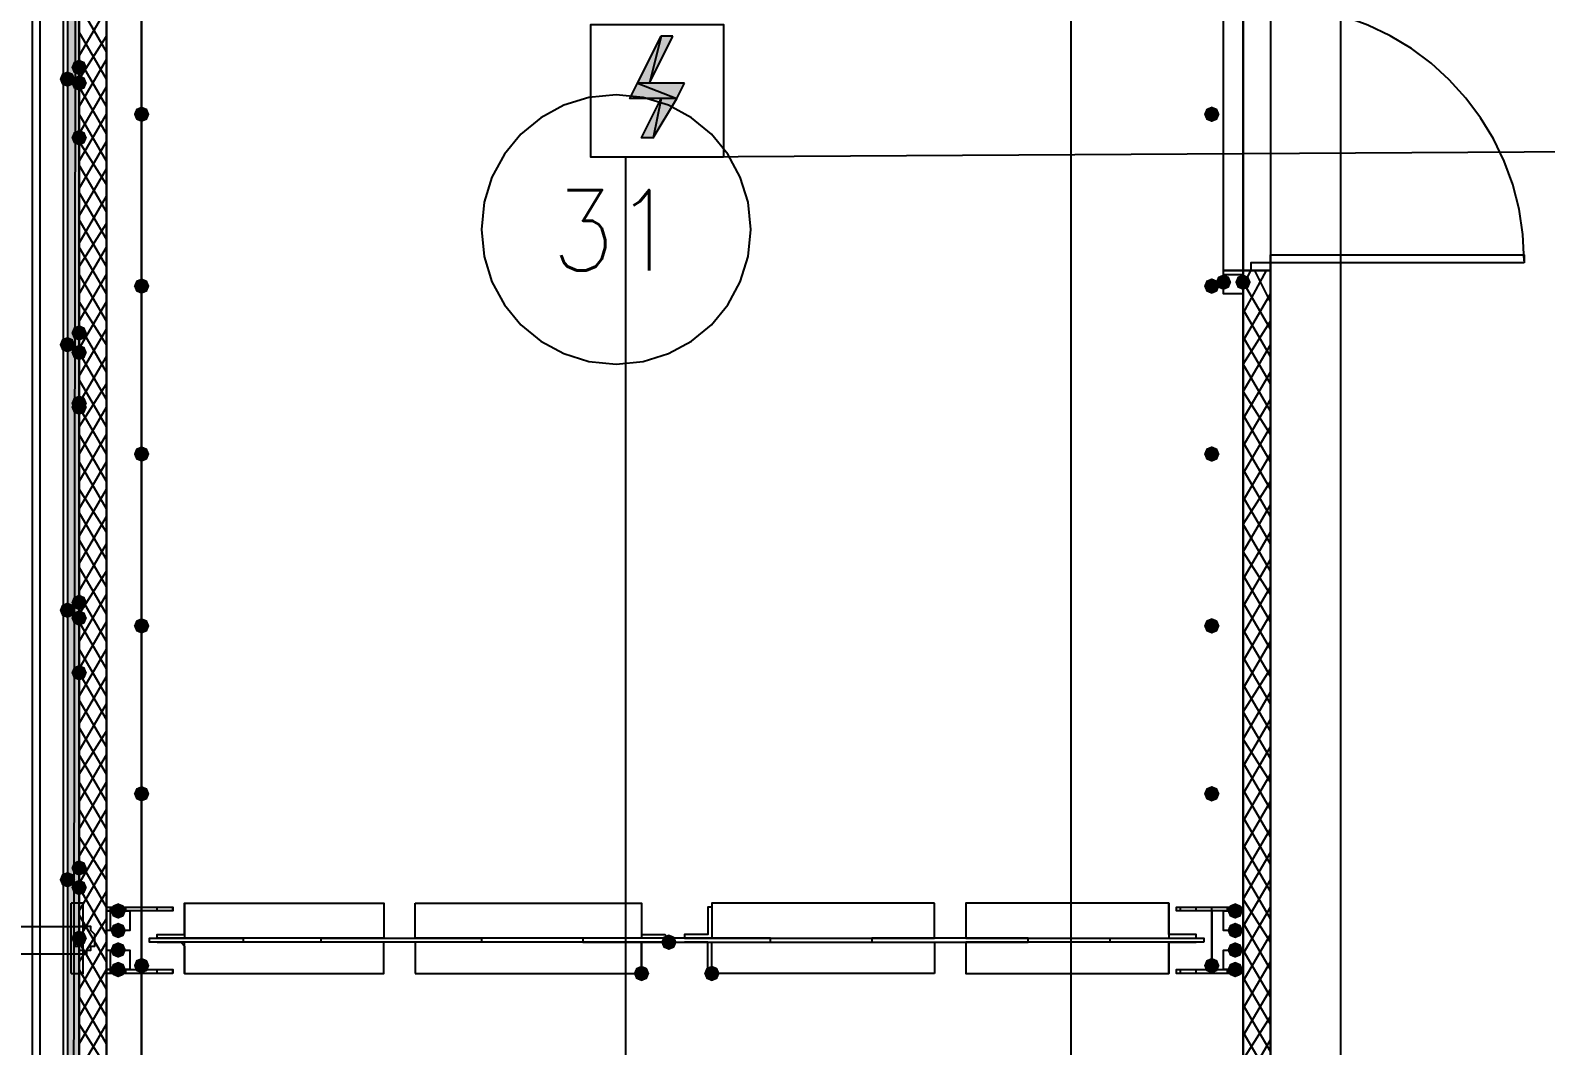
# Model space of a CAD drawing. Header units: millimetres. Extents: x 0 to 420, y 0 to 297.
# Drawn here: x 107.29 to 123.72, y 168.55 to 179.56 of the extents above; entities that cross this region are included whole.
import ezdxf

# ---------------------------------------------------------------- set-up
doc = ezdxf.new("R2010")
doc.units = ezdxf.units.MM
doc.layers.get('0').update_dxf_attribs({"linetype": 'CONTINUOUS'})
doc.styles.get("Standard").update_dxf_attribs({"font": 'STANDARD'})

msp = doc.modelspace()

# ---------------------------------------------------------------- hatches: boundary and pattern name
at = {"true_color": 0x000007}
h = msp.add_hatch(color=0, dxfattribs=at)
h.paths.add_polyline_path([(107.823, 122.766667), (107.696, 122.766667), (107.823, 205.062667)], flags=0)
h.paths.add_polyline_path([(107.696, 122.766667), (107.823, 205.062667), (107.696, 205.062667)], flags=0)
h = msp.add_hatch(color=0, dxfattribs=at)
h.paths.add_polyline_path([(107.823, 187.071), (107.823, 169.714333)], flags=0)
h.paths.add_polyline_path([(107.823, 169.714333), (107.823, 187.071)], flags=0)
at = {"true_color": 0x000001}
h = msp.add_hatch(color=0, dxfattribs=at)
h.paths.add_polyline_path([(114.257668, 179.493333), (114.130668, 179.493333), (114.003668, 178.985333)], flags=0)
h.paths.add_polyline_path([(114.130668, 179.493333), (114.003668, 178.985333), (113.876668, 178.985333)], flags=0)
at = {"true_color": 0x0000fe}
for points in [[(107.907667, 179.154667), (107.882796, 179.094871), (107.823, 179.07), (107.763204, 179.094871), (107.738333, 179.154667), (107.763204, 179.214462), (107.823, 179.239333), (107.882796, 179.214463)], [(107.780667, 179.027667), (107.755796, 178.967871), (107.696, 178.943), (107.636204, 178.967871), (107.611333, 179.027667), (107.636204, 179.087462), (107.696, 179.112333), (107.755796, 179.087463)], [(107.907667, 178.985333), (107.882796, 178.925537), (107.823, 178.900667), (107.763204, 178.925537), (107.738333, 178.985333), (107.763204, 179.045129), (107.823, 179.07), (107.882796, 179.045129)], [(107.907667, 178.985333), (107.882796, 178.925537), (107.823, 178.900667), (107.763204, 178.925537), (107.738333, 178.985333), (107.763204, 179.045129), (107.823, 179.07), (107.882796, 179.045129)], [(107.907667, 178.392667), (107.882796, 178.332871), (107.823, 178.308), (107.763204, 178.332871), (107.738333, 178.392667), (107.763204, 178.452462), (107.823, 178.477333), (107.882796, 178.452463)], [(107.907667, 178.392667), (107.882796, 178.332871), (107.823, 178.308), (107.763204, 178.332871), (107.738333, 178.392667), (107.763204, 178.452462), (107.823, 178.477333), (107.882796, 178.452463)], [(107.907667, 176.276), (107.882796, 176.216204), (107.823, 176.191333), (107.763204, 176.216204), (107.738333, 176.276), (107.763204, 176.335796), (107.823, 176.360667), (107.882796, 176.335796)], [(107.780667, 176.149), (107.755796, 176.089204), (107.696, 176.064333), (107.636204, 176.089204), (107.611333, 176.149), (107.636204, 176.208796), (107.696, 176.233667), (107.755796, 176.208796)], [(107.907667, 176.064333), (107.882796, 176.004537), (107.823, 175.979667), (107.763204, 176.004537), (107.738333, 176.064333), (107.763204, 176.124129), (107.823, 176.149), (107.882796, 176.124129)], [(107.907667, 176.064333), (107.882796, 176.004537), (107.823, 175.979667), (107.763204, 176.004537), (107.738333, 176.064333), (107.763204, 176.124129), (107.823, 176.149), (107.882796, 176.124129)], [(107.907667, 175.514), (107.882796, 175.454204), (107.823, 175.429333), (107.763204, 175.454204), (107.738333, 175.514), (107.763204, 175.573796), (107.823, 175.598667), (107.882796, 175.573796)], [(107.907667, 175.471667), (107.882796, 175.411871), (107.823, 175.387), (107.763204, 175.411871), (107.738333, 175.471667), (107.763204, 175.531462), (107.823, 175.556333), (107.882796, 175.531463)], [(107.780667, 173.270333), (107.755796, 173.210537), (107.696, 173.185667), (107.636204, 173.210537), (107.611333, 173.270333), (107.636204, 173.330129), (107.696, 173.355), (107.755796, 173.330129)], [(107.907667, 173.355), (107.882796, 173.295204), (107.823, 173.270333), (107.763204, 173.295204), (107.738333, 173.355), (107.763204, 173.414796), (107.823, 173.439667), (107.882796, 173.414796)], [(107.907667, 173.185667), (107.882796, 173.125871), (107.823, 173.101), (107.763204, 173.125871), (107.738333, 173.185667), (107.763204, 173.245462), (107.823, 173.270333), (107.882796, 173.245463)], [(107.907667, 173.185667), (107.882796, 173.125871), (107.823, 173.101), (107.763204, 173.125871), (107.738333, 173.185667), (107.763204, 173.245462), (107.823, 173.270333), (107.882796, 173.245463)], [(107.907667, 172.593), (107.882796, 172.533204), (107.823, 172.508333), (107.763204, 172.533204), (107.738333, 172.593), (107.763204, 172.652796), (107.823, 172.677667), (107.882796, 172.652796)], [(107.907667, 172.593), (107.882796, 172.533204), (107.823, 172.508333), (107.763204, 172.533204), (107.738333, 172.593), (107.763204, 172.652796), (107.823, 172.677667), (107.882796, 172.652796)], [(107.907667, 170.476333), (107.882796, 170.416537), (107.823, 170.391667), (107.763204, 170.416537), (107.738333, 170.476333), (107.763204, 170.536129), (107.823, 170.561), (107.882796, 170.536129)], [(107.780667, 170.349333), (107.755796, 170.289537), (107.696, 170.264667), (107.636204, 170.289537), (107.611333, 170.349333), (107.636204, 170.409129), (107.696, 170.434), (107.755796, 170.409129)], [(107.907667, 170.264667), (107.882796, 170.204871), (107.823, 170.18), (107.763204, 170.204871), (107.738333, 170.264667), (107.763204, 170.324462), (107.823, 170.349333), (107.882796, 170.324463)], [(107.907667, 170.264667), (107.882796, 170.204871), (107.823, 170.18), (107.763204, 170.204871), (107.738333, 170.264667), (107.763204, 170.324462), (107.823, 170.349333), (107.882796, 170.324463)], [(107.907667, 169.714333), (107.882796, 169.654538), (107.823, 169.629667), (107.763204, 169.654538), (107.738333, 169.714333), (107.763204, 169.774129), (107.823, 169.799), (107.882796, 169.774129)], [(107.907667, 169.714333), (107.882796, 169.654538), (107.823, 169.629667), (107.763204, 169.654538), (107.738333, 169.714333), (107.763204, 169.774129), (107.823, 169.799), (107.882796, 169.774129)], [(107.907667, 169.714333), (107.882796, 169.654538), (107.823, 169.629667), (107.763204, 169.654538), (107.738333, 169.714333), (107.763204, 169.774129), (107.823, 169.799), (107.882796, 169.774129)]]:
    msp.add_hatch(color=0, dxfattribs=at).paths.add_polyline_path(points, flags=0)
at = {"true_color": 0x000001}
h = msp.add_hatch(color=0, dxfattribs=at)
h.paths.add_polyline_path([(114.384668, 178.985333), (113.876668, 178.985333), (114.300001, 178.815999)], flags=0)
h.paths.add_polyline_path([(113.876668, 178.985333), (114.300001, 178.815999), (113.792001, 178.815999)], flags=0)
at = {"true_color": 0x000007}
for points in [[(108.585, 178.646667), (108.560129, 178.586871), (108.500333, 178.562), (108.440538, 178.586871), (108.415667, 178.646667), (108.440537, 178.706462), (108.500333, 178.731333), (108.560129, 178.706463)], [(120.184333, 178.646667), (120.159462, 178.586871), (120.099667, 178.562), (120.039871, 178.586871), (120.015, 178.646667), (120.039871, 178.706462), (120.099667, 178.731333), (120.159462, 178.706463)], [(120.311333, 176.826333), (120.286463, 176.766537), (120.226667, 176.741667), (120.166871, 176.766537), (120.142, 176.826333), (120.166871, 176.886129), (120.226667, 176.911), (120.286462, 176.886129)], [(120.523, 176.826333), (120.498129, 176.766537), (120.438333, 176.741667), (120.378537, 176.766537), (120.353667, 176.826333), (120.378537, 176.886129), (120.438333, 176.911), (120.498129, 176.886129)], [(108.585, 176.784), (108.560129, 176.724204), (108.500333, 176.699333), (108.440538, 176.724204), (108.415667, 176.784), (108.440537, 176.843796), (108.500333, 176.868667), (108.560129, 176.843796)], [(120.184333, 176.784), (120.159462, 176.724204), (120.099667, 176.699333), (120.039871, 176.724204), (120.015, 176.784), (120.039871, 176.843796), (120.099667, 176.868667), (120.159462, 176.843796)], [(108.585, 174.963667), (108.560129, 174.903871), (108.500333, 174.879), (108.440538, 174.903871), (108.415667, 174.963667), (108.440537, 175.023462), (108.500333, 175.048333), (108.560129, 175.023463)], [(120.184333, 174.963667), (120.159462, 174.903871), (120.099667, 174.879), (120.039871, 174.903871), (120.015, 174.963667), (120.039871, 175.023462), (120.099667, 175.048333), (120.159462, 175.023463)], [(108.585, 173.101), (108.560129, 173.041204), (108.500333, 173.016333), (108.440538, 173.041204), (108.415667, 173.101), (108.440537, 173.160796), (108.500333, 173.185667), (108.560129, 173.160796)], [(120.184333, 173.101), (120.159462, 173.041204), (120.099667, 173.016333), (120.039871, 173.041204), (120.015, 173.101), (120.039871, 173.160796), (120.099667, 173.185667), (120.159462, 173.160796)], [(108.585, 171.280667), (108.560129, 171.220871), (108.500333, 171.196), (108.440538, 171.220871), (108.415667, 171.280667), (108.440537, 171.340462), (108.500333, 171.365333), (108.560129, 171.340463)], [(120.184333, 171.280667), (120.159462, 171.220871), (120.099667, 171.196), (120.039871, 171.220871), (120.015, 171.280667), (120.039871, 171.340462), (120.099667, 171.365333), (120.159462, 171.340463)], [(108.331, 170.010667), (108.306129, 169.950871), (108.246333, 169.926), (108.186537, 169.950871), (108.161667, 170.010667), (108.186537, 170.070462), (108.246333, 170.095333), (108.306129, 170.070463)], [(120.438333, 170.010667), (120.413463, 169.950871), (120.353667, 169.926), (120.293871, 169.950871), (120.269, 170.010667), (120.293871, 170.070462), (120.353667, 170.095333), (120.413462, 170.070463)], [(108.331, 169.799), (108.306129, 169.739204), (108.246333, 169.714333), (108.186537, 169.739204), (108.161667, 169.799), (108.186537, 169.858796), (108.246333, 169.883667), (108.306129, 169.858796)], [(120.438333, 169.799), (120.413463, 169.739204), (120.353667, 169.714333), (120.293871, 169.739204), (120.269, 169.799), (120.293871, 169.858796), (120.353667, 169.883667), (120.413462, 169.858796)], [(114.3, 169.672), (114.275129, 169.612204), (114.215333, 169.587333), (114.155538, 169.612204), (114.130667, 169.672), (114.155537, 169.731796), (114.215333, 169.756667), (114.275129, 169.731796)], [(108.331, 169.587333), (108.306129, 169.527537), (108.246333, 169.502667), (108.186537, 169.527537), (108.161667, 169.587333), (108.186537, 169.647129), (108.246333, 169.672), (108.306129, 169.647129)], [(120.438333, 169.587333), (120.413463, 169.527537), (120.353667, 169.502667), (120.293871, 169.527537), (120.269, 169.587333), (120.293871, 169.647129), (120.353667, 169.672), (120.413462, 169.647129)], [(108.331, 169.375667), (108.306129, 169.315871), (108.246333, 169.291), (108.186537, 169.315871), (108.161667, 169.375667), (108.186537, 169.435462), (108.246333, 169.460333), (108.306129, 169.435463)], [(108.585, 169.418), (108.560129, 169.358204), (108.500333, 169.333333), (108.440538, 169.358204), (108.415667, 169.418), (108.440537, 169.477796), (108.500333, 169.502667), (108.560129, 169.477796)], [(114.003667, 169.333333), (113.978796, 169.273537), (113.919, 169.248667), (113.859204, 169.273537), (113.834333, 169.333333), (113.859204, 169.393129), (113.919, 169.418), (113.978796, 169.393129)], [(114.765667, 169.333333), (114.740796, 169.273537), (114.681, 169.248667), (114.621204, 169.273537), (114.596333, 169.333333), (114.621204, 169.393129), (114.681, 169.418), (114.740796, 169.393129)], [(120.184333, 169.418), (120.159462, 169.358204), (120.099667, 169.333333), (120.039871, 169.358204), (120.015, 169.418), (120.039871, 169.477796), (120.099667, 169.502667), (120.159462, 169.477796)], [(120.438333, 169.375667), (120.413463, 169.315871), (120.353667, 169.291), (120.293871, 169.315871), (120.269, 169.375667), (120.293871, 169.435462), (120.353667, 169.460333), (120.413462, 169.435463)]]:
    msp.add_hatch(color=0, dxfattribs=at).paths.add_polyline_path(points, flags=0)
at = {"true_color": 0x000001}
h = msp.add_hatch(color=0, dxfattribs=at)
h.paths.add_polyline_path([(114.300001, 178.815999), (114.130668, 178.815999), (114.046001, 178.392666)], flags=0)
h.paths.add_polyline_path([(114.130668, 178.815999), (114.046001, 178.392666), (113.919001, 178.392666)], flags=0)
at = {"true_color": 0x000007}
h = msp.add_hatch(color=0, dxfattribs=at)
h.paths.add_polyline_path([(107.823, 169.714333), (107.823, 158.115)], flags=0)
h.paths.add_polyline_path([(107.823, 158.115), (107.823, 169.714333)], flags=0)

# ---------------------------------------------------------------- linework, layer by layer
at = {"color": 0, "true_color": 0x000007}
for points in [[(107.823, 222.546333), (107.823, 105.579333)], [(107.696, 205.062667), (107.696, 122.766667)], [(107.823, 122.470333), (107.823, 205.062667), (107.696, 205.062667)], [(107.823, 122.470333), (107.823, 205.062667), (107.823, 122.470333), (107.823, 205.062667)], [(107.823, 122.470333), (107.823, 122.766667), (107.823, 205.062667)], [(108.119333, 164.041667), (108.119333, 187.452)], [(107.823, 169.714333), (107.823, 187.071), (107.823, 169.714333), (107.823, 187.071)], [(120.226667, 178.392667), (120.226667, 179.874333), (120.353667, 179.874333)], [(120.353667, 179.874333), (120.438333, 179.874333), (120.438333, 178.392667)], [(108.119333, 179.324), (107.823, 179.832)], [(107.823, 179.281667), (108.119333, 179.789667)], [(123.486333, 177.059167), (123.472018, 177.342675), (123.43, 177.617994), (123.361674, 177.883728), (123.268432, 178.138485), (123.15167, 178.38087), (123.012781, 178.609491), (122.853158, 178.822952), (122.674195, 179.019861), (122.477286, 179.198824), (122.263824, 179.358448), (122.035204, 179.497337), (121.792818, 179.614099), (121.538061, 179.70734), (121.272327, 179.775666), (120.997009, 179.817684), (120.7135, 179.832)], [(108.119333, 179.027667), (107.823, 179.535667)], [(107.823, 179.027667), (108.119333, 179.493333)], [(107.823, 178.731333), (108.119333, 179.239333)], [(108.119333, 178.731333), (107.823, 179.239333)], [(107.823, 178.435), (108.119333, 178.943)], [(108.119333, 178.435), (107.823, 178.943)], [(115.104333, 177.397833), (115.074661, 177.692177), (114.989561, 177.966329), (114.854905, 178.214416), (114.676566, 178.430566), (114.460416, 178.608905), (114.212329, 178.743561), (113.938177, 178.828661), (113.643833, 178.858333), (113.34949, 178.828661), (113.075338, 178.743561), (112.827251, 178.608905), (112.611101, 178.430566), (112.432762, 178.214416), (112.298106, 177.966329), (112.213005, 177.692177), (112.183333, 177.397833)], [(107.823, 178.138667), (108.119333, 178.646667)], [(108.119333, 178.138667), (107.823, 178.646667)], [(120.353667, 176.953333), (120.226667, 176.953333), (120.226667, 178.392667)], [(120.438333, 178.392667), (120.438333, 176.953333), (120.353667, 176.953333)], [(107.823, 177.842333), (108.119333, 178.350333)], [(108.119333, 177.884667), (107.823, 178.350333)], [(108.119333, 177.588333), (107.823, 178.096333)], [(107.823, 177.546), (108.119333, 178.054)], [(108.119333, 177.292), (107.823, 177.8)], [(107.823, 177.249667), (108.119333, 177.757667)], [(108.119333, 176.995667), (107.823, 177.503667)], [(107.823, 176.995667), (108.119333, 177.461333)], [(112.183333, 177.397833), (112.213005, 177.10349), (112.298106, 176.829338), (112.432762, 176.581251), (112.611101, 176.365101), (112.827251, 176.186762), (113.075338, 176.052106), (113.34949, 175.967005), (113.643833, 175.937333), (113.938177, 175.967005), (114.212329, 176.052106), (114.460416, 176.186762), (114.676566, 176.365101), (114.854905, 176.581251), (114.989561, 176.829338), (115.074661, 177.10349), (115.104333, 177.397833)], [(107.823, 176.699333), (108.119333, 177.207333)], [(108.119333, 176.699333), (107.823, 177.207333)], [(107.823, 176.403), (108.119333, 176.911)], [(108.119333, 176.403), (107.823, 176.911)], [(120.438333, 176.784), (120.523, 176.953333)], [(120.438333, 176.487667), (120.692333, 176.953333)], [(120.734667, 176.953333), (120.523, 176.953333), (120.438333, 176.953333)], [(120.438333, 176.953333), (120.523, 176.953333), (120.734667, 176.953333), (120.523, 176.953333)], [(120.438333, 176.953333), (120.438333, 164.041667)], [(120.734667, 176.614667), (120.565333, 176.953333)], [(120.734667, 176.911), (120.734667, 176.953333)], [(120.734667, 150.876), (120.734667, 176.953333)], [(120.734667, 176.318333), (120.438333, 176.826333)], [(107.823, 176.106667), (108.119333, 176.614667)], [(108.119333, 176.149), (107.823, 176.614667)], [(120.438333, 176.191333), (120.734667, 176.699333)], [(120.734667, 176.022), (120.438333, 176.53)], [(108.119333, 175.852667), (107.823, 176.360667)], [(107.823, 175.810333), (108.119333, 176.318333)], [(120.438333, 175.937333), (120.734667, 176.403)], [(120.734667, 175.725667), (120.438333, 176.233667)], [(120.438333, 175.641), (120.734667, 176.149)], [(108.119333, 175.556333), (107.823, 176.064333)], [(107.823, 175.514), (108.119333, 176.022)], [(120.734667, 175.429333), (120.438333, 175.937333)], [(108.119333, 175.26), (107.823, 175.768)], [(120.438333, 175.344667), (120.734667, 175.852667)], [(107.823, 175.26), (108.119333, 175.725667)], [(120.734667, 175.175333), (120.438333, 175.641)], [(107.823, 174.963667), (108.119333, 175.471667)], [(108.119333, 174.963667), (107.823, 175.471667)], [(120.438333, 175.048333), (120.734667, 175.556333)], [(120.734667, 174.879), (120.438333, 175.387)], [(120.438333, 174.752), (120.734667, 175.26)], [(107.823, 174.667333), (108.119333, 175.175333)], [(108.119333, 174.667333), (107.823, 175.175333)], [(120.734667, 174.582667), (120.438333, 175.090667)], [(120.438333, 174.455667), (120.734667, 174.963667)], [(107.823, 174.371), (108.119333, 174.879)], [(108.119333, 174.371), (107.823, 174.879)], [(120.734667, 174.286333), (120.438333, 174.794333)], [(120.438333, 174.201667), (120.734667, 174.667333)], [(107.823, 174.074667), (108.119333, 174.582667)], [(108.119333, 174.117), (107.823, 174.582667)], [(120.734667, 173.99), (120.438333, 174.498)], [(108.119333, 173.820667), (107.823, 174.328667)], [(107.823, 173.778333), (108.119333, 174.286333)], [(120.438333, 173.905333), (120.734667, 174.413333)], [(120.734667, 173.693667), (120.438333, 174.201667)], [(120.438333, 173.609), (120.734667, 174.117)], [(108.119333, 173.524333), (107.823, 174.032333)], [(107.823, 173.482), (108.119333, 173.99)], [(120.734667, 173.439667), (120.438333, 173.905333)], [(120.438333, 173.312667), (120.734667, 173.820667)], [(108.119333, 173.228), (107.823, 173.736)], [(107.823, 173.228), (108.119333, 173.693667)], [(120.734667, 173.143333), (120.438333, 173.651333)], [(120.438333, 173.016333), (120.734667, 173.524333)], [(107.823, 172.931667), (108.119333, 173.439667)], [(108.119333, 172.931667), (107.823, 173.439667)], [(120.734667, 172.847), (120.438333, 173.355)], [(107.823, 172.635333), (108.119333, 173.143333)], [(108.119333, 172.635333), (107.823, 173.143333)], [(120.438333, 172.72), (120.734667, 173.228)], [(120.734667, 172.550667), (120.438333, 173.058667)], [(107.823, 172.339), (108.119333, 172.847)], [(108.119333, 172.339), (107.823, 172.847)], [(120.438333, 172.423667), (120.734667, 172.931667)], [(120.734667, 172.254333), (120.438333, 172.762333)], [(120.438333, 172.169667), (120.734667, 172.635333)], [(108.119333, 172.085), (107.823, 172.593)], [(107.823, 172.042667), (108.119333, 172.550667)], [(120.734667, 171.958), (120.438333, 172.466)], [(120.438333, 171.873333), (120.734667, 172.381333)], [(108.119333, 171.788667), (107.823, 172.296667)], [(107.823, 171.746333), (108.119333, 172.254333)], [(120.734667, 171.661667), (120.438333, 172.169667)], [(108.119333, 171.492333), (107.823, 172.000333)], [(120.438333, 171.577), (120.734667, 172.085)], [(107.823, 171.492333), (108.119333, 171.958)], [(120.734667, 171.407667), (120.438333, 171.873333)], [(107.823, 171.196), (108.119333, 171.704)], [(108.119333, 171.196), (107.823, 171.704)], [(120.438333, 171.280667), (120.734667, 171.788667)], [(120.734667, 171.111333), (120.438333, 171.619333)], [(120.438333, 170.984333), (120.734667, 171.492333)], [(107.823, 170.899667), (108.119333, 171.407667)], [(108.119333, 170.899667), (107.823, 171.407667)], [(120.734667, 170.815), (120.438333, 171.323)], [(120.438333, 170.688), (120.734667, 171.196)], [(107.823, 170.603333), (108.119333, 171.111333)], [(108.119333, 170.603333), (107.823, 171.111333)], [(120.734667, 170.518667), (120.438333, 171.026667)], [(120.438333, 170.391667), (120.734667, 170.899667)], [(107.823, 170.307), (108.119333, 170.815)], [(108.119333, 170.349333), (107.823, 170.815)], [(120.734667, 170.222333), (120.438333, 170.730333)], [(108.119333, 170.053), (107.823, 170.561)], [(107.823, 170.010667), (108.119333, 170.518667)], [(120.438333, 170.137667), (120.734667, 170.645667)], [(120.734667, 169.926), (120.438333, 170.434)], [(120.438333, 169.841333), (120.734667, 170.349333)], [(108.119333, 169.756667), (107.823, 170.264667)], [(107.823, 169.714333), (108.119333, 170.222333)], [(107.738333, 169.333333), (107.738333, 169.375667), (107.738333, 169.418), (107.738333, 169.460333), (107.738333, 169.502667), (107.738333, 169.587333), (107.738333, 169.629667), (107.738333, 169.714333), (107.738333, 169.756667), (107.738333, 169.841333), (107.738333, 169.883667), (107.738333, 169.968333), (107.738333, 170.010667), (107.738333, 170.053), (107.738333, 170.095333)], [(107.738333, 169.333333), (107.865333, 169.333333), (107.865333, 169.375667), (107.865333, 169.418), (107.865333, 169.460333), (107.865333, 169.502667), (107.865333, 169.587333), (107.865333, 169.629667), (107.865333, 169.714333), (107.865333, 169.756667), (107.865333, 169.841333), (107.865333, 169.883667), (107.865333, 169.968333), (107.865333, 170.010667), (107.865333, 170.053), (107.865333, 170.095333), (107.738333, 170.095333)], [(108.161667, 170.010667), (108.161667, 170.053)], [(108.331, 170.010667), (108.331, 170.053)], [(108.500333, 169.333333), (108.500333, 170.053)], [(108.966, 170.095333), (111.125, 170.095333), (111.125, 169.714333), (108.966, 169.714333), (108.669667, 169.714333), (108.669667, 169.756667), (108.923667, 169.756667), (108.966, 169.756667), (108.966, 170.053), (108.966, 170.095333), (108.966, 169.714333)], [(108.669667, 170.010667), (108.669667, 170.053)], [(108.839, 170.010667), (108.839, 170.053)], [(113.919, 170.095333), (113.919, 170.053)], [(113.919, 170.053), (113.919, 169.756667), (113.961333, 169.756667), (114.173, 169.756667), (114.215333, 169.714333)], [(114.681, 170.053), (114.638667, 170.053), (114.638667, 169.756667), (114.384667, 169.756667), (114.384667, 169.714333)], [(114.681, 170.095333), (114.681, 170.053)], [(119.634, 170.095333), (117.432667, 170.095333), (117.432667, 169.714333), (119.634, 169.714333), (119.930333, 169.714333), (119.930333, 169.756667), (119.676333, 169.756667), (119.634, 169.756667), (119.634, 170.053), (119.634, 170.095333), (119.634, 169.714333)], [(119.761, 170.010667), (119.761, 170.053)], [(119.930333, 170.010667), (119.930333, 170.053)], [(120.099667, 169.333333), (120.099667, 170.053)], [(120.269, 170.010667), (120.269, 170.053)], [(120.734667, 169.672), (120.438333, 170.137667)], [(120.438333, 169.545), (120.734667, 170.053)], [(120.438333, 170.010667), (120.438333, 170.053)], [(102.573667, 169.841333), (107.907667, 169.841333)], [(108.119333, 169.460333), (107.823, 169.968333)], [(107.823, 169.460333), (108.119333, 169.926)], [(120.734667, 169.375667), (120.438333, 169.883667)], [(107.823, 158.115), (107.823, 169.714333), (107.823, 158.115), (107.823, 169.714333)], [(114.215333, 169.714333), (113.919, 169.714333)], [(114.384667, 169.714333), (114.681, 169.714333)], [(120.438333, 169.248667), (120.734667, 169.756667)], [(102.573667, 169.545), (107.907667, 169.545)], [(107.823, 169.164), (108.119333, 169.672)], [(108.119333, 169.164), (107.823, 169.672)], [(108.966, 169.333333), (111.125, 169.333333), (111.125, 169.672), (108.966, 169.672), (108.669667, 169.672), (108.923667, 169.672), (108.966, 169.629667), (108.966, 169.333333), (108.966, 169.672)], [(113.919, 169.672), (113.961333, 169.672), (114.173, 169.672), (114.215333, 169.672), (113.919, 169.672), (113.919, 169.629667), (113.919, 169.333333)], [(114.384667, 169.672), (114.681, 169.672)], [(114.681, 169.333333), (114.638667, 169.333333), (114.638667, 169.629667), (114.638667, 169.672), (114.384667, 169.672)], [(119.634, 169.672), (119.634, 169.333333), (119.634, 169.629667), (119.634, 169.672), (117.432667, 169.672), (117.432667, 169.333333), (119.634, 169.333333)], [(120.734667, 169.079333), (120.438333, 169.587333)], [(107.823, 168.867667), (108.119333, 169.375667)], [(108.119333, 168.867667), (107.823, 169.375667)], [(108.161667, 169.333333), (108.161667, 169.375667)], [(108.331, 169.333333), (108.331, 169.375667)], [(108.669667, 169.333333), (108.669667, 169.375667)], [(108.839, 169.333333), (108.839, 169.375667)], [(119.761, 169.333333), (119.761, 169.375667)], [(119.930333, 169.333333), (119.930333, 169.375667)], [(120.269, 169.333333), (120.269, 169.375667)], [(120.438333, 168.952333), (120.734667, 169.460333)], [(120.438333, 169.333333), (120.438333, 169.375667)], [(120.734667, 168.783), (120.438333, 169.291)], [(107.823, 168.571333), (108.119333, 169.079333)], [(108.119333, 168.571333), (107.823, 169.079333)], [(120.438333, 168.656), (120.734667, 169.164)], [(120.734667, 168.486667), (120.438333, 168.994667)], [(120.438333, 168.402), (120.734667, 168.867667)], [(107.823, 168.275), (108.119333, 168.783)], [(108.119333, 168.317333), (107.823, 168.783)], [(120.734667, 168.190333), (120.438333, 168.698333)], [(120.438333, 168.105667), (120.734667, 168.613667)]]:
    msp.add_lwpolyline(points, dxfattribs=at)
for points in [[(392.938, 222.25), (258.868333, 222.25), (258.868333, 191.219667), (242.189, 191.219667), (242.189, 222.25), (108.119333, 222.25), (108.119333, 105.579333), (242.189, 105.579333), (242.189, 136.609667), (258.868333, 136.609667), (258.868333, 105.579333), (392.938, 105.579333)], [(242.189, 221.869), (242.189, 191.219667), (258.868333, 191.219667), (258.868333, 221.869), (392.557, 221.869), (392.557, 105.918), (258.868333, 105.918), (258.868333, 136.609667), (242.189, 136.609667), (242.189, 105.918), (108.500333, 105.918), (108.500333, 221.869)], [(99.864333, 205.062667), (99.314, 205.062667), (99.314, 122.766667), (99.864333, 122.766667), (106.807, 122.766667), (107.399667, 122.766667), (107.399667, 205.062667), (106.807, 205.062667)], [(107.653667, 163.914667), (107.653667, 205.062667), (107.315, 205.062667), (107.315, 163.914667)], [(107.823, 122.766667), (107.696, 122.766667), (107.823, 205.062667)], [(107.696, 122.766667), (107.823, 205.062667), (107.696, 205.062667)], [(107.823, 187.071), (107.823, 169.714333)], [(107.823, 169.714333), (107.823, 187.071)], [(107.823, 169.714333), (107.823, 187.071)], [(107.823, 158.115), (107.823, 169.714333), (107.823, 187.071), (107.823, 169.714333)], [(123.486333, 177.038), (120.734667, 177.038), (120.734667, 177.122667), (123.486333, 177.122667)], [(120.226667, 176.699333), (120.226667, 176.911), (120.438333, 176.911), (120.438333, 176.699333), (120.226667, 176.699333), (120.226667, 176.953333), (120.438333, 176.953333), (120.438333, 176.699333)], [(120.523, 176.953333), (120.734667, 176.953333), (120.734667, 177.038), (120.607667, 177.038), (120.523, 177.038)], [(108.839, 169.333333), (108.119333, 169.333333), (108.119333, 169.375667), (108.500333, 169.375667), (108.500333, 170.010667), (108.119333, 170.010667), (108.119333, 170.053), (108.839, 170.053), (108.839, 170.010667), (108.500333, 170.010667), (108.500333, 169.375667), (108.839, 169.375667)], [(108.373333, 169.799), (108.161667, 169.799), (108.161667, 170.010667), (108.373333, 170.010667), (108.373333, 169.799), (108.119333, 169.799), (108.119333, 170.010667), (108.373333, 170.010667)], [(111.463667, 170.095333), (113.919, 170.095333), (113.919, 169.714333), (111.463667, 169.714333)], [(117.094, 170.095333), (114.681, 170.095333), (114.681, 169.714333), (117.094, 169.714333)], [(120.438333, 169.333333), (119.718667, 169.333333), (119.718667, 169.375667), (120.099667, 169.375667), (120.099667, 170.010667), (119.718667, 170.010667), (119.718667, 170.053), (120.438333, 170.053), (120.438333, 170.010667), (120.099667, 170.010667), (120.099667, 169.375667), (120.438333, 169.375667)], [(120.438333, 169.799), (120.226667, 169.799), (120.226667, 170.010667), (120.438333, 170.010667), (120.438333, 169.799), (120.226667, 169.799), (120.226667, 170.010667), (120.438333, 170.010667)], [(107.992333, 169.672), (107.992333, 169.714333), (107.992333, 169.756667), (107.95, 169.799), (107.95, 169.841333), (107.907667, 169.841333), (107.865333, 169.841333), (107.823, 169.841333), (107.823, 169.799), (107.780667, 169.756667), (107.780667, 169.714333), (107.780667, 169.672), (107.780667, 169.629667), (107.823, 169.629667), (107.823, 169.587333), (107.865333, 169.587333), (107.865333, 169.545), (107.907667, 169.545), (107.907667, 169.587333), (107.95, 169.587333), (107.95, 169.629667), (107.992333, 169.629667)], [(107.823, 169.714333), (107.823, 158.115)], [(107.823, 158.115), (107.823, 169.714333)], [(107.823, 158.115), (107.823, 169.714333)], [(109.601, 169.672), (108.585, 169.672), (108.585, 169.714333), (109.601, 169.714333)], [(110.447667, 169.714333), (112.183333, 169.714333), (112.183333, 169.672), (110.447667, 169.672)], [(115.316, 169.714333), (113.284, 169.714333), (113.284, 169.672), (115.316, 169.672)], [(118.11, 169.714333), (116.416667, 169.714333), (116.416667, 169.672), (118.11, 169.672)], [(120.015, 169.672), (118.999, 169.672), (118.999, 169.714333), (120.015, 169.714333)], [(108.373333, 169.375667), (108.161667, 169.375667), (108.161667, 169.587333), (108.373333, 169.587333), (108.373333, 169.375667), (108.119333, 169.375667), (108.119333, 169.587333), (108.373333, 169.587333)], [(111.463667, 169.333333), (113.919, 169.333333), (113.919, 169.672), (111.463667, 169.672)], [(117.094, 169.333333), (114.681, 169.333333), (114.681, 169.672), (117.094, 169.672)], [(119.930333, 169.672), (119.676333, 169.672), (119.634, 169.672)], [(120.438333, 169.375667), (120.226667, 169.375667), (120.226667, 169.587333), (120.438333, 169.587333), (120.438333, 169.375667), (120.226667, 169.375667), (120.226667, 169.587333), (120.438333, 169.587333)]]:
    msp.add_lwpolyline(points, close=True, dxfattribs=at)
at = {"color": 0, "true_color": 0x0000fe}
msp.add_lwpolyline([(242.189, 221.869), (108.500333, 221.869), (108.500333, 105.918), (242.189, 105.918), (242.189, 136.609667), (258.868333, 136.609667), (258.868333, 105.918), (392.557, 105.918), (392.557, 221.869), (258.868333, 221.869), (258.868333, 191.219667), (242.189, 191.219667)], close=True, dxfattribs=at)
at = {"color": 0, "true_color": 0x000006}
msp.add_lwpolyline([(114.342335, 107.526666), (368.215334, 107.526666), (379.899333, 107.526666), (379.899333, 221.022332), (115.908668, 221.022332), (115.908668, 218.778666), (121.496668, 218.778666), (121.496668, 164.591999)], dxfattribs=at)
at = {"color": 0, "true_color": 0x000001}
for points in [[(145.965334, 122.809), (143.213668, 122.809), (143.213668, 138.429999), (125.603001, 138.429999), (125.603001, 124.375333), (123.232335, 124.375333), (118.575668, 124.375333), (118.575668, 203.411666), (122.004668, 203.411666), (122.004668, 189.187666), (125.560668, 189.187666), (142.409334, 189.187666), (143.129001, 189.187666), (143.129001, 204.131333), (145.965334, 204.131333), (145.965334, 189.229999), (160.274001, 189.229999), (160.274001, 204.131333), (162.898668, 204.131333), (162.898668, 189.229999), (177.715334, 189.229999)], [(285.115001, 137.879666), (271.907001, 137.879666), (271.187334, 137.879666), (271.187334, 123.274666), (267.716001, 123.274666), (267.716001, 134.069666), (250.317001, 134.069666), (250.317001, 149.224999), (113.749668, 149.224999), (113.749668, 178.180999), (127.762001, 178.265666), (233.934001, 178.265666), (233.934001, 195.410666), (250.317001, 195.410666), (250.317001, 163.914666), (262.085667, 163.914666), (262.085667, 178.265666), (385.953, 178.265666)]]:
    msp.add_lwpolyline(points, dxfattribs=at)
at = {"color": 0, "true_color": 0x000098}
msp.add_lwpolyline([(108.119333, 187.452), (108.119333, 164.041667), (120.438333, 164.041667), (120.438333, 187.452)], close=True, dxfattribs=at)
at = {"color": 0, "true_color": 0x000008}
msp.add_lwpolyline([(120.734667, 187.452), (120.734667, 140.377333), (242.189, 140.377333), (242.189, 187.452)], close=True, dxfattribs=at)
at = {"color": 0, "true_color": 0x000001}
for points in [[(114.808001, 178.180999), (113.368668, 178.180999), (113.368668, 179.620333), (114.808001, 179.620333)], [(114.130668, 179.493333), (114.003668, 178.985333), (113.876668, 178.985333)], [(114.257668, 179.493333), (114.130668, 179.493333), (114.003668, 178.985333)], [(113.876668, 178.985333), (114.300001, 178.815999), (113.792001, 178.815999)], [(114.384668, 178.985333), (113.876668, 178.985333), (114.300001, 178.815999)], [(114.130668, 178.815999), (114.046001, 178.392666), (113.919001, 178.392666)], [(114.300001, 178.815999), (114.130668, 178.815999), (114.046001, 178.392666)]]:
    msp.add_lwpolyline(points, close=True, dxfattribs=at)

# ---------------------------------------------------------------- texts
at = {"color": 0, "true_color": 0x000007, "insert": (112.945337, 177.825366), "char_height": 0.872032, "width": 0.87203199, "attachment_point": 1}
msp.add_mtext('31', dxfattribs=at)

doc.saveas('drawing.dxf')
